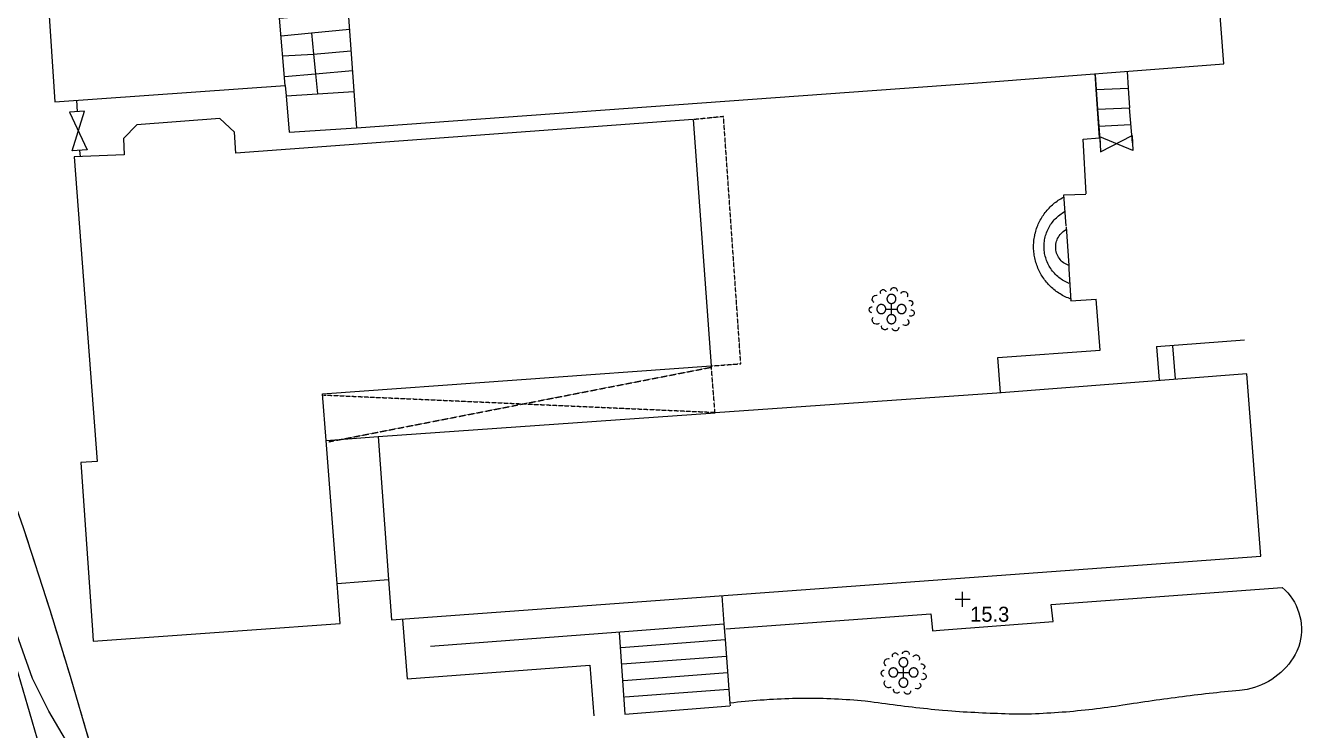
# Model space of a CAD drawing. Header units: millimetres. Extents: x 833924389 to 835767163, y 817400000 to 818811854.
# Drawn here: x 835499772 to 835584704, y 817789315 to 817836242 of the extents above; entities that cross this region are included whole.
import ezdxf
from ezdxf.enums import TextEntityAlignment as Align

# ---------------------------------------------------------------- set-up
doc = ezdxf.new("R2010")
doc.units = ezdxf.units.MM
doc.header["$LTSCALE"] = 10
doc.header["$MEASUREMENT"] = 0
doc.linetypes.add('11SW4B$1$DGN Style 3', pattern=[2.349844, 1.67846, -0.671384])
doc.linetypes.add('11SW4B$1$DGN Style 5', pattern=[1.174922, 0.503538, -0.671384])
doc.layers.add('01_Base_Plan', color=5, linetype='Continuous', lineweight=5)
doc.styles.add('11SW4B$0$Style-ENGINEERING', font='ENGINEERING.shx')

# ---------------------------------------------------------------- blocks, each defined once
blk = doc.blocks.new('11SW4B$0$OVTMIS')
at = {"layer": '01_Base_Plan', "linetype": 'Continuous', "lineweight": 0}
for p, q in [((-0.016, -0.011), (-0.016, 0.364)), ((-0.391, -0.011), (-0.016, -0.011)), ((-0.016, -0.011), (0.359, -0.011)), ((-0.016, -0.386), (-0.016, -0.011))]:
    blk.add_line(p, q, dxfattribs=at)
at = {"layer": '01_Base_Plan', "linetype": 'Continuous', "lineweight": 0, "flags": 128}
for points in [[(-1.171, 0.431), (-1.201, 0.454), (-1.261, 0.529), (-1.291, 0.611), (-1.291, 0.656), (-1.284, 0.701), (-1.254, 0.784), (-1.224, 0.821), (-1.194, 0.851), (-1.156, 0.881), (-1.111, 0.896), (-1.021, 0.911), (-0.976, 0.904)], [(-0.729, 1.016), (-0.744, 1.054), (-0.751, 1.091), (-0.736, 1.174), (-0.691, 1.234), (-0.654, 1.256), (-0.624, 1.279), (-0.586, 1.286), (-0.541, 1.286), (-0.504, 1.279), (-0.474, 1.256), (-0.436, 1.234), (-0.391, 1.174), (-0.384, 1.136)], [(-0.016, 0.964), (-0.021, 0.964), (-0.027, 0.964), (-0.032, 0.963), (-0.037, 0.963), (-0.042, 0.963), (-0.048, 0.962), (-0.053, 0.961), (-0.058, 0.961), (-0.063, 0.96), (-0.068, 0.959), (-0.073, 0.958), (-0.079, 0.957), (-0.084, 0.956), (-0.089, 0.955), (-0.094, 0.954), (-0.099, 0.952), (-0.104, 0.951), (-0.109, 0.949), (-0.114, 0.947), (-0.119, 0.946), (-0.124, 0.944), (-0.129, 0.942), (-0.133, 0.94), (-0.138, 0.938), (-0.143, 0.936), (-0.148, 0.933), (-0.152, 0.931), (-0.157, 0.929), (-0.162, 0.926), (-0.166, 0.924), (-0.171, 0.921), (-0.175, 0.918), (-0.18, 0.915), (-0.184, 0.912), (-0.188, 0.91), (-0.193, 0.906), (-0.197, 0.903), (-0.201, 0.9), (-0.205, 0.897), (-0.209, 0.894), (-0.213, 0.89), (-0.217, 0.887), (-0.221, 0.883), (-0.225, 0.88), (-0.228, 0.876), (-0.232, 0.872), (-0.236, 0.868), (-0.239, 0.865), (-0.243, 0.861), (-0.246, 0.857), (-0.249, 0.853), (-0.253, 0.848), (-0.256, 0.844), (-0.259, 0.84), (-0.262, 0.836), (-0.265, 0.832), (-0.268, 0.827), (-0.271, 0.823), (-0.273, 0.818), (-0.276, 0.814), (-0.279, 0.809), (-0.281, 0.805), (-0.283, 0.8), (-0.286, 0.795), (-0.288, 0.79), (-0.29, 0.786), (-0.292, 0.781), (-0.294, 0.776), (-0.296, 0.771), (-0.298, 0.766), (-0.3, 0.761), (-0.301, 0.756), (-0.303, 0.751), (-0.305, 0.746), (-0.306, 0.741), (-0.307, 0.736), (-0.308, 0.731), (-0.31, 0.726), (-0.311, 0.721), (-0.312, 0.716), (-0.313, 0.711), (-0.313, 0.706), (-0.314, 0.7), (-0.315, 0.695), (-0.315, 0.69), (-0.315, 0.685), (-0.316, 0.679), (-0.316, 0.674), (-0.316, 0.669), (-0.316, 0.664), (-0.316, 0.658), (-0.316, 0.653), (-0.316, 0.648), (-0.315, 0.643), (-0.315, 0.638), (-0.315, 0.632), (-0.314, 0.627), (-0.313, 0.622), (-0.313, 0.617), (-0.312, 0.612), (-0.311, 0.607), (-0.31, 0.601), (-0.308, 0.596), (-0.307, 0.591), (-0.306, 0.586), (-0.305, 0.581), (-0.303, 0.576), (-0.301, 0.571), (-0.3, 0.566), (-0.298, 0.561), (-0.296, 0.556), (-0.294, 0.551), (-0.292, 0.547), (-0.29, 0.542), (-0.288, 0.537), (-0.286, 0.532), (-0.283, 0.528), (-0.281, 0.523), (-0.279, 0.518), (-0.276, 0.514), (-0.273, 0.509), (-0.271, 0.505), (-0.268, 0.5), (-0.265, 0.496), (-0.262, 0.492), (-0.259, 0.487), (-0.256, 0.483), (-0.253, 0.479), (-0.249, 0.475), (-0.246, 0.471), (-0.243, 0.467), (-0.239, 0.463), (-0.236, 0.459), (-0.232, 0.455), (-0.228, 0.452), (-0.225, 0.448), (-0.221, 0.444), (-0.217, 0.441), (-0.213, 0.437), (-0.209, 0.434), (-0.205, 0.431), (-0.201, 0.427), (-0.197, 0.424), (-0.193, 0.421), (-0.188, 0.418), (-0.184, 0.415), (-0.18, 0.412), (-0.175, 0.409), (-0.171, 0.407), (-0.166, 0.404), (-0.162, 0.401), (-0.157, 0.399), (-0.152, 0.396), (-0.148, 0.394), (-0.143, 0.392), (-0.138, 0.39), (-0.133, 0.388), (-0.129, 0.386), (-0.124, 0.384), (-0.119, 0.382), (-0.114, 0.38), (-0.109, 0.378), (-0.104, 0.377), (-0.099, 0.375), (-0.094, 0.374), (-0.089, 0.373), (-0.084, 0.371), (-0.079, 0.37), (-0.073, 0.369), (-0.068, 0.368), (-0.063, 0.367), (-0.058, 0.367), (-0.053, 0.366), (-0.048, 0.365), (-0.042, 0.365), (-0.037, 0.364), (-0.032, 0.364), (-0.027, 0.364), (-0.021, 0.364), (-0.016, 0.364)], [(-0.076, 1.219), (-0.069, 1.264), (-0.024, 1.339), (0.006, 1.369), (0.044, 1.391), (0.081, 1.406), (0.126, 1.414), (0.171, 1.414), (0.209, 1.406), (0.254, 1.391), (0.291, 1.369), (0.321, 1.331), (0.366, 1.256), (0.374, 1.211), (0.374, 1.174)], [(-0.016, 0.364), (-0.011, 0.364), (-0.006, 0.364), (-0.001, 0.364), (0.005, 0.364), (0.01, 0.365), (0.015, 0.365), (0.02, 0.366), (0.026, 0.367), (0.031, 0.367), (0.036, 0.368), (0.041, 0.369), (0.046, 0.37), (0.051, 0.371), (0.056, 0.373), (0.061, 0.374), (0.067, 0.375), (0.071, 0.377), (0.077, 0.378), (0.081, 0.38), (0.086, 0.382), (0.091, 0.384), (0.096, 0.386), (0.101, 0.388), (0.106, 0.39), (0.111, 0.392), (0.115, 0.394), (0.12, 0.396), (0.125, 0.399), (0.129, 0.401), (0.134, 0.404), (0.138, 0.407), (0.143, 0.409), (0.147, 0.412), (0.152, 0.415), (0.156, 0.418), (0.16, 0.421), (0.164, 0.424), (0.169, 0.427), (0.173, 0.431), (0.177, 0.434), (0.181, 0.437), (0.185, 0.441), (0.188, 0.444), (0.192, 0.448), (0.196, 0.452), (0.2, 0.455), (0.203, 0.459), (0.207, 0.463), (0.21, 0.467), (0.214, 0.471), (0.217, 0.475), (0.22, 0.479), (0.223, 0.483), (0.227, 0.487), (0.23, 0.492), (0.233, 0.496), (0.235, 0.5), (0.238, 0.505), (0.241, 0.509), (0.244, 0.514), (0.246, 0.518), (0.249, 0.523), (0.251, 0.528), (0.253, 0.532), (0.256, 0.537), (0.258, 0.542), (0.26, 0.547), (0.262, 0.551), (0.264, 0.556), (0.266, 0.561), (0.267, 0.566), (0.269, 0.571), (0.271, 0.576), (0.272, 0.581), (0.274, 0.586), (0.275, 0.591), (0.276, 0.596), (0.277, 0.601), (0.278, 0.607), (0.279, 0.612), (0.28, 0.617), (0.281, 0.622), (0.282, 0.627), (0.282, 0.632), (0.283, 0.638), (0.283, 0.643), (0.283, 0.648), (0.284, 0.653), (0.284, 0.658), (0.284, 0.664), (0.284, 0.669), (0.284, 0.674), (0.283, 0.679), (0.283, 0.685), (0.283, 0.69), (0.282, 0.695), (0.282, 0.7), (0.281, 0.706), (0.28, 0.711), (0.279, 0.716), (0.278, 0.721), (0.277, 0.726), (0.276, 0.731), (0.275, 0.736), (0.274, 0.741), (0.272, 0.746), (0.271, 0.751), (0.269, 0.756), (0.267, 0.761), (0.266, 0.766), (0.264, 0.771), (0.262, 0.776), (0.26, 0.781), (0.258, 0.786), (0.256, 0.79), (0.253, 0.795), (0.251, 0.8), (0.249, 0.805), (0.246, 0.809), (0.244, 0.814), (0.241, 0.818), (0.238, 0.823), (0.235, 0.827), (0.233, 0.832), (0.23, 0.836), (0.227, 0.84), (0.223, 0.844), (0.22, 0.848), (0.217, 0.853), (0.214, 0.857), (0.21, 0.861), (0.207, 0.865), (0.203, 0.868), (0.2, 0.872), (0.196, 0.876), (0.192, 0.88), (0.188, 0.883), (0.185, 0.887), (0.181, 0.89), (0.177, 0.894), (0.173, 0.897), (0.169, 0.9), (0.164, 0.903), (0.16, 0.906), (0.156, 0.91), (0.152, 0.912), (0.147, 0.915), (0.143, 0.918), (0.138, 0.921), (0.134, 0.924), (0.129, 0.926), (0.125, 0.929), (0.12, 0.931), (0.115, 0.933), (0.111, 0.936), (0.106, 0.938), (0.101, 0.94), (0.096, 0.942), (0.091, 0.944), (0.086, 0.946), (0.081, 0.947), (0.077, 0.949), (0.071, 0.951), (0.067, 0.952), (0.061, 0.954), (0.056, 0.955), (0.051, 0.956), (0.046, 0.957), (0.041, 0.958), (0.036, 0.959), (0.031, 0.96), (0.026, 0.961), (0.02, 0.961), (0.015, 0.962), (0.01, 0.963), (0.005, 0.963), (-0.001, 0.963), (-0.006, 0.964), (-0.011, 0.964), (-0.016, 0.964)], [(0.606, 1.031), (0.666, 1.106), (0.756, 1.151), (0.801, 1.159), (0.854, 1.159), (0.944, 1.129), (0.981, 1.099), (1.011, 1.061), (1.041, 1.016), (1.056, 0.971), (1.056, 0.874), (1.041, 0.829), (1.019, 0.784)], [(-1.314, -0.274), (-1.389, -0.251), (-1.449, -0.199), (-1.486, -0.131), (-1.501, -0.056), (-1.479, 0.019), (-1.441, 0.086), (-1.374, 0.131), (-1.306, 0.146)], [(-0.391, -0.011), (-0.391, -0.006), (-0.391, -0.001), (-0.392, 0.004), (-0.392, 0.01), (-0.392, 0.015), (-0.393, 0.02), (-0.393, 0.025), (-0.394, 0.031), (-0.395, 0.036), (-0.396, 0.041), (-0.397, 0.046), (-0.398, 0.051), (-0.399, 0.056), (-0.4, 0.061), (-0.401, 0.066), (-0.403, 0.071), (-0.404, 0.076), (-0.406, 0.081), (-0.408, 0.086), (-0.409, 0.091), (-0.411, 0.096), (-0.413, 0.101), (-0.415, 0.106), (-0.417, 0.111), (-0.419, 0.115), (-0.422, 0.12), (-0.424, 0.125), (-0.426, 0.13), (-0.429, 0.134), (-0.431, 0.139), (-0.434, 0.143), (-0.437, 0.148), (-0.44, 0.152), (-0.442, 0.157), (-0.445, 0.161), (-0.448, 0.165), (-0.452, 0.169), (-0.455, 0.173), (-0.458, 0.178), (-0.461, 0.182), (-0.465, 0.186), (-0.468, 0.19), (-0.472, 0.193), (-0.475, 0.197), (-0.479, 0.201), (-0.483, 0.205), (-0.487, 0.208), (-0.49, 0.212), (-0.494, 0.215), (-0.498, 0.219), (-0.502, 0.222), (-0.506, 0.225), (-0.511, 0.228), (-0.515, 0.231), (-0.519, 0.235), (-0.523, 0.237), (-0.528, 0.24), (-0.532, 0.243), (-0.537, 0.246), (-0.541, 0.249), (-0.546, 0.251), (-0.55, 0.254), (-0.555, 0.256), (-0.56, 0.258), (-0.564, 0.261), (-0.569, 0.263), (-0.574, 0.265), (-0.579, 0.267), (-0.584, 0.269), (-0.589, 0.271), (-0.594, 0.272), (-0.598, 0.274), (-0.604, 0.276), (-0.608, 0.277), (-0.614, 0.279), (-0.619, 0.28), (-0.624, 0.281), (-0.629, 0.282), (-0.634, 0.283), (-0.639, 0.284), (-0.644, 0.285), (-0.649, 0.286), (-0.655, 0.286), (-0.66, 0.287), (-0.665, 0.288), (-0.67, 0.288), (-0.676, 0.288), (-0.681, 0.289), (-0.686, 0.289), (-0.691, 0.289), (-0.696, 0.289), (-0.702, 0.289), (-0.707, 0.288), (-0.712, 0.288), (-0.717, 0.288), (-0.723, 0.287), (-0.728, 0.286), (-0.733, 0.286), (-0.738, 0.285), (-0.743, 0.284), (-0.748, 0.283), (-0.754, 0.282), (-0.759, 0.281), (-0.764, 0.28), (-0.769, 0.279), (-0.774, 0.277), (-0.779, 0.276), (-0.784, 0.274), (-0.789, 0.272), (-0.794, 0.271), (-0.799, 0.269), (-0.804, 0.267), (-0.808, 0.265), (-0.813, 0.263), (-0.818, 0.261), (-0.823, 0.258), (-0.827, 0.256), (-0.832, 0.254), (-0.837, 0.251), (-0.841, 0.249), (-0.846, 0.246), (-0.85, 0.243), (-0.855, 0.24), (-0.859, 0.237), (-0.863, 0.235), (-0.868, 0.231), (-0.872, 0.228), (-0.876, 0.225), (-0.88, 0.222), (-0.884, 0.219), (-0.888, 0.215), (-0.892, 0.212), (-0.896, 0.208), (-0.9, 0.205), (-0.903, 0.201), (-0.907, 0.197), (-0.911, 0.193), (-0.914, 0.19), (-0.918, 0.186), (-0.921, 0.182), (-0.924, 0.178), (-0.928, 0.173), (-0.931, 0.169), (-0.934, 0.165), (-0.937, 0.161), (-0.94, 0.157), (-0.943, 0.152), (-0.946, 0.148), (-0.948, 0.143), (-0.951, 0.139), (-0.954, 0.134), (-0.956, 0.13), (-0.958, 0.125), (-0.961, 0.12), (-0.963, 0.115), (-0.965, 0.111), (-0.967, 0.106), (-0.969, 0.101), (-0.971, 0.096), (-0.973, 0.091), (-0.975, 0.086), (-0.976, 0.081), (-0.978, 0.076), (-0.98, 0.071), (-0.981, 0.066), (-0.982, 0.061), (-0.983, 0.056), (-0.985, 0.051), (-0.986, 0.046), (-0.987, 0.041), (-0.988, 0.036), (-0.988, 0.031), (-0.989, 0.025), (-0.99, 0.02), (-0.99, 0.015), (-0.99, 0.01), (-0.991, 0.004), (-0.991, -0.001), (-0.991, -0.006), (-0.991, -0.011), (-0.991, -0.017), (-0.991, -0.022), (-0.991, -0.027), (-0.99, -0.032), (-0.99, -0.037), (-0.99, -0.043), (-0.989, -0.048), (-0.988, -0.053), (-0.988, -0.058), (-0.987, -0.063), (-0.986, -0.068), (-0.985, -0.074), (-0.983, -0.079), (-0.982, -0.084), (-0.981, -0.089), (-0.98, -0.094), (-0.978, -0.099), (-0.976, -0.104), (-0.975, -0.109), (-0.973, -0.114), (-0.971, -0.119), (-0.969, -0.124), (-0.967, -0.128), (-0.965, -0.133), (-0.963, -0.138), (-0.961, -0.143), (-0.958, -0.147), (-0.956, -0.152), (-0.954, -0.157), (-0.951, -0.161), (-0.948, -0.166), (-0.946, -0.17), (-0.943, -0.175), (-0.94, -0.179), (-0.937, -0.183), (-0.934, -0.188), (-0.931, -0.192), (-0.928, -0.196), (-0.924, -0.2), (-0.921, -0.204), (-0.918, -0.208), (-0.914, -0.212), (-0.911, -0.216), (-0.907, -0.22), (-0.903, -0.223), (-0.9, -0.227), (-0.896, -0.231), (-0.892, -0.234), (-0.888, -0.238), (-0.884, -0.241), (-0.88, -0.244), (-0.876, -0.248), (-0.872, -0.251), (-0.868, -0.254), (-0.863, -0.257), (-0.859, -0.26), (-0.855, -0.263), (-0.85, -0.266), (-0.846, -0.268), (-0.841, -0.271), (-0.837, -0.274), (-0.832, -0.276), (-0.827, -0.279), (-0.823, -0.281), (-0.818, -0.283), (-0.813, -0.285), (-0.808, -0.287), (-0.804, -0.289), (-0.799, -0.291), (-0.794, -0.293), (-0.789, -0.295), (-0.784, -0.297), (-0.779, -0.298), (-0.774, -0.3), (-0.769, -0.301), (-0.764, -0.302), (-0.759, -0.304), (-0.754, -0.305), (-0.748, -0.306), (-0.743, -0.307), (-0.738, -0.308), (-0.733, -0.308), (-0.728, -0.309), (-0.723, -0.31), (-0.717, -0.31), (-0.712, -0.311), (-0.707, -0.311), (-0.702, -0.311), (-0.696, -0.311), (-0.691, -0.311), (-0.686, -0.311), (-0.681, -0.311), (-0.676, -0.311), (-0.67, -0.311), (-0.665, -0.31), (-0.66, -0.31), (-0.655, -0.309), (-0.649, -0.308), (-0.644, -0.308), (-0.639, -0.307), (-0.634, -0.306), (-0.629, -0.305), (-0.624, -0.304), (-0.619, -0.302), (-0.614, -0.301), (-0.608, -0.3), (-0.604, -0.298), (-0.598, -0.297), (-0.594, -0.295), (-0.589, -0.293), (-0.584, -0.291), (-0.579, -0.289), (-0.574, -0.287), (-0.569, -0.285), (-0.564, -0.283), (-0.56, -0.281), (-0.555, -0.279), (-0.55, -0.276), (-0.546, -0.274), (-0.541, -0.271), (-0.537, -0.268), (-0.532, -0.266), (-0.528, -0.263), (-0.523, -0.26), (-0.519, -0.257), (-0.515, -0.254), (-0.511, -0.251), (-0.506, -0.248), (-0.502, -0.244), (-0.498, -0.241), (-0.494, -0.238), (-0.49, -0.234), (-0.487, -0.231), (-0.483, -0.227), (-0.479, -0.223), (-0.475, -0.22), (-0.472, -0.216), (-0.468, -0.212), (-0.465, -0.208), (-0.461, -0.204), (-0.458, -0.2), (-0.455, -0.196), (-0.452, -0.192), (-0.448, -0.188), (-0.445, -0.183), (-0.442, -0.179), (-0.44, -0.175), (-0.437, -0.17), (-0.434, -0.166), (-0.431, -0.161), (-0.429, -0.157), (-0.426, -0.152), (-0.424, -0.147), (-0.422, -0.143), (-0.419, -0.138), (-0.417, -0.133), (-0.415, -0.128), (-0.413, -0.124), (-0.411, -0.119), (-0.409, -0.114), (-0.408, -0.109), (-0.406, -0.104), (-0.404, -0.099), (-0.403, -0.094), (-0.401, -0.089), (-0.4, -0.084), (-0.399, -0.079), (-0.398, -0.074), (-0.397, -0.068), (-0.396, -0.063), (-0.395, -0.058), (-0.394, -0.053), (-0.393, -0.048), (-0.393, -0.043), (-0.392, -0.037), (-0.392, -0.032), (-0.392, -0.027), (-0.391, -0.022), (-0.391, -0.017), (-0.391, -0.011)], [(0.959, -0.011), (0.959, -0.006), (0.959, -0.001), (0.958, 0.004), (0.958, 0.01), (0.958, 0.015), (0.957, 0.02), (0.957, 0.025), (0.956, 0.031), (0.955, 0.036), (0.954, 0.041), (0.953, 0.046), (0.952, 0.051), (0.951, 0.056), (0.95, 0.061), (0.949, 0.066), (0.947, 0.071), (0.946, 0.076), (0.944, 0.081), (0.942, 0.086), (0.941, 0.091), (0.939, 0.096), (0.937, 0.101), (0.935, 0.106), (0.933, 0.111), (0.931, 0.115), (0.928, 0.12), (0.926, 0.125), (0.924, 0.13), (0.921, 0.134), (0.919, 0.139), (0.916, 0.143), (0.913, 0.148), (0.91, 0.152), (0.908, 0.157), (0.905, 0.161), (0.902, 0.165), (0.898, 0.169), (0.895, 0.173), (0.892, 0.178), (0.889, 0.182), (0.885, 0.186), (0.882, 0.19), (0.878, 0.193), (0.875, 0.197), (0.871, 0.201), (0.867, 0.205), (0.863, 0.208), (0.86, 0.212), (0.856, 0.215), (0.852, 0.219), (0.848, 0.222), (0.844, 0.225), (0.839, 0.228), (0.835, 0.231), (0.831, 0.235), (0.827, 0.237), (0.822, 0.24), (0.818, 0.243), (0.813, 0.246), (0.809, 0.249), (0.804, 0.251), (0.8, 0.254), (0.795, 0.256), (0.79, 0.258), (0.786, 0.261), (0.781, 0.263), (0.776, 0.265), (0.771, 0.267), (0.766, 0.269), (0.761, 0.271), (0.756, 0.272), (0.752, 0.274), (0.746, 0.276), (0.742, 0.277), (0.736, 0.279), (0.731, 0.28), (0.726, 0.281), (0.721, 0.282), (0.716, 0.283), (0.711, 0.284), (0.706, 0.285), (0.701, 0.286), (0.695, 0.286), (0.69, 0.287), (0.685, 0.288), (0.68, 0.288), (0.674, 0.288), (0.669, 0.289), (0.664, 0.289), (0.659, 0.289), (0.654, 0.289), (0.648, 0.289), (0.643, 0.288), (0.638, 0.288), (0.633, 0.288), (0.627, 0.287), (0.622, 0.286), (0.617, 0.286), (0.612, 0.285), (0.607, 0.284), (0.602, 0.283), (0.596, 0.282), (0.591, 0.281), (0.586, 0.28), (0.581, 0.279), (0.576, 0.277), (0.571, 0.276), (0.566, 0.274), (0.561, 0.272), (0.556, 0.271), (0.551, 0.269), (0.546, 0.267), (0.542, 0.265), (0.537, 0.263), (0.532, 0.261), (0.527, 0.258), (0.523, 0.256), (0.518, 0.254), (0.513, 0.251), (0.509, 0.249), (0.504, 0.246), (0.5, 0.243), (0.495, 0.24), (0.491, 0.237), (0.487, 0.235), (0.482, 0.231), (0.478, 0.228), (0.474, 0.225), (0.47, 0.222), (0.466, 0.219), (0.462, 0.215), (0.458, 0.212), (0.454, 0.208), (0.45, 0.205), (0.447, 0.201), (0.443, 0.197), (0.439, 0.193), (0.436, 0.19), (0.432, 0.186), (0.429, 0.182), (0.426, 0.178), (0.422, 0.173), (0.419, 0.169), (0.416, 0.165), (0.413, 0.161), (0.41, 0.157), (0.407, 0.152), (0.404, 0.148), (0.402, 0.143), (0.399, 0.139), (0.396, 0.134), (0.394, 0.13), (0.392, 0.125), (0.389, 0.12), (0.387, 0.115), (0.385, 0.111), (0.383, 0.106), (0.381, 0.101), (0.379, 0.096), (0.377, 0.091), (0.375, 0.086), (0.374, 0.081), (0.372, 0.076), (0.37, 0.071), (0.369, 0.066), (0.368, 0.061), (0.367, 0.056), (0.365, 0.051), (0.364, 0.046), (0.363, 0.041), (0.362, 0.036), (0.362, 0.031), (0.361, 0.025), (0.36, 0.02), (0.36, 0.015), (0.36, 0.01), (0.359, 0.004), (0.359, -0.001), (0.359, -0.006), (0.359, -0.011)], [(1.146, 0.559), (1.214, 0.566), (1.281, 0.551), (1.341, 0.506), (1.386, 0.454), (1.401, 0.379), (1.394, 0.311), (1.356, 0.244), (1.304, 0.199)], [(-0.834, -0.971), (-0.879, -1.001), (-0.931, -1.016), (-0.984, -1.024), (-1.036, -1.024), (-1.134, -0.994), (-1.179, -0.964), (-1.216, -0.926), (-1.246, -0.889), (-1.269, -0.844), (-1.284, -0.791), (-1.291, -0.739), (-1.291, -0.686), (-1.276, -0.634), (-1.254, -0.589), (-1.224, -0.544)], [(-0.016, -0.386), (-0.021, -0.386), (-0.027, -0.386), (-0.032, -0.387), (-0.037, -0.387), (-0.042, -0.387), (-0.048, -0.388), (-0.053, -0.389), (-0.058, -0.389), (-0.063, -0.39), (-0.068, -0.391), (-0.073, -0.392), (-0.079, -0.393), (-0.084, -0.394), (-0.089, -0.395), (-0.094, -0.396), (-0.099, -0.398), (-0.104, -0.399), (-0.109, -0.401), (-0.114, -0.403), (-0.119, -0.404), (-0.124, -0.406), (-0.129, -0.408), (-0.133, -0.41), (-0.138, -0.412), (-0.143, -0.414), (-0.148, -0.417), (-0.152, -0.419), (-0.157, -0.421), (-0.162, -0.424), (-0.166, -0.426), (-0.171, -0.429), (-0.175, -0.432), (-0.18, -0.435), (-0.184, -0.438), (-0.188, -0.44), (-0.193, -0.444), (-0.197, -0.447), (-0.201, -0.45), (-0.205, -0.453), (-0.209, -0.456), (-0.213, -0.46), (-0.217, -0.463), (-0.221, -0.467), (-0.225, -0.47), (-0.228, -0.474), (-0.232, -0.478), (-0.236, -0.482), (-0.239, -0.485), (-0.243, -0.489), (-0.246, -0.493), (-0.249, -0.497), (-0.253, -0.502), (-0.256, -0.506), (-0.259, -0.51), (-0.262, -0.514), (-0.265, -0.518), (-0.268, -0.523), (-0.271, -0.527), (-0.273, -0.532), (-0.276, -0.536), (-0.279, -0.541), (-0.281, -0.545), (-0.283, -0.55), (-0.286, -0.555), (-0.288, -0.56), (-0.29, -0.564), (-0.292, -0.569), (-0.294, -0.574), (-0.296, -0.579), (-0.298, -0.584), (-0.3, -0.589), (-0.301, -0.594), (-0.303, -0.599), (-0.305, -0.604), (-0.306, -0.609), (-0.307, -0.614), (-0.308, -0.619), (-0.31, -0.624), (-0.311, -0.629), (-0.312, -0.634), (-0.313, -0.639), (-0.313, -0.644), (-0.314, -0.65), (-0.315, -0.655), (-0.315, -0.66), (-0.315, -0.665), (-0.316, -0.671), (-0.316, -0.676), (-0.316, -0.681), (-0.316, -0.686), (-0.316, -0.692), (-0.316, -0.697), (-0.316, -0.702), (-0.315, -0.707), (-0.315, -0.712), (-0.315, -0.718), (-0.314, -0.723), (-0.313, -0.728), (-0.313, -0.733), (-0.312, -0.738), (-0.311, -0.743), (-0.31, -0.749), (-0.308, -0.754), (-0.307, -0.759), (-0.306, -0.764), (-0.305, -0.769), (-0.303, -0.774), (-0.301, -0.779), (-0.3, -0.784), (-0.298, -0.789), (-0.296, -0.794), (-0.294, -0.799), (-0.292, -0.803), (-0.29, -0.808), (-0.288, -0.813), (-0.286, -0.818), (-0.283, -0.822), (-0.281, -0.827), (-0.279, -0.832), (-0.276, -0.836), (-0.273, -0.841), (-0.271, -0.845), (-0.268, -0.85), (-0.265, -0.854), (-0.262, -0.858), (-0.259, -0.863), (-0.256, -0.867), (-0.253, -0.871), (-0.249, -0.875), (-0.246, -0.879), (-0.243, -0.883), (-0.239, -0.887), (-0.236, -0.891), (-0.232, -0.895), (-0.228, -0.898), (-0.225, -0.902), (-0.221, -0.906), (-0.217, -0.909), (-0.213, -0.913), (-0.209, -0.916), (-0.205, -0.919), (-0.201, -0.923), (-0.197, -0.926), (-0.193, -0.929), (-0.188, -0.932), (-0.184, -0.935), (-0.18, -0.938), (-0.175, -0.941), (-0.171, -0.943), (-0.166, -0.946), (-0.162, -0.949), (-0.157, -0.951), (-0.152, -0.954), (-0.148, -0.956), (-0.143, -0.958), (-0.138, -0.96), (-0.133, -0.962), (-0.129, -0.964), (-0.124, -0.966), (-0.119, -0.968), (-0.114, -0.97), (-0.109, -0.972), (-0.104, -0.973), (-0.099, -0.975), (-0.094, -0.976), (-0.089, -0.977), (-0.084, -0.979), (-0.079, -0.98), (-0.073, -0.981), (-0.068, -0.982), (-0.063, -0.983), (-0.058, -0.983), (-0.053, -0.984), (-0.048, -0.985), (-0.042, -0.985), (-0.037, -0.986), (-0.032, -0.986), (-0.027, -0.986), (-0.021, -0.986), (-0.016, -0.986), (-0.011, -0.986), (-0.006, -0.986), (-0.001, -0.986), (0.005, -0.986), (0.01, -0.985), (0.015, -0.985), (0.02, -0.984), (0.026, -0.983), (0.031, -0.983), (0.036, -0.982), (0.041, -0.981), (0.046, -0.98), (0.051, -0.979), (0.056, -0.977), (0.061, -0.976), (0.067, -0.975), (0.071, -0.973), (0.077, -0.972), (0.081, -0.97), (0.086, -0.968), (0.091, -0.966), (0.096, -0.964), (0.101, -0.962), (0.106, -0.96), (0.111, -0.958), (0.115, -0.956), (0.12, -0.954), (0.125, -0.951), (0.129, -0.949), (0.134, -0.946), (0.138, -0.943), (0.143, -0.941), (0.147, -0.938), (0.152, -0.935), (0.156, -0.932), (0.16, -0.929), (0.164, -0.926), (0.169, -0.923), (0.173, -0.919), (0.177, -0.916), (0.181, -0.913), (0.185, -0.909), (0.188, -0.906), (0.192, -0.902), (0.196, -0.898), (0.2, -0.895), (0.203, -0.891), (0.207, -0.887), (0.21, -0.883), (0.214, -0.879), (0.217, -0.875), (0.22, -0.871), (0.223, -0.867), (0.227, -0.863), (0.23, -0.858), (0.233, -0.854), (0.235, -0.85), (0.238, -0.845), (0.241, -0.841), (0.244, -0.836), (0.246, -0.832), (0.249, -0.827), (0.251, -0.822), (0.253, -0.818), (0.256, -0.813), (0.258, -0.808), (0.26, -0.803), (0.262, -0.799), (0.264, -0.794), (0.266, -0.789), (0.267, -0.784), (0.269, -0.779), (0.271, -0.774), (0.272, -0.769), (0.274, -0.764), (0.275, -0.759), (0.276, -0.754), (0.277, -0.749), (0.278, -0.743), (0.279, -0.738), (0.28, -0.733), (0.281, -0.728), (0.282, -0.723), (0.282, -0.718), (0.283, -0.712), (0.283, -0.707), (0.283, -0.702), (0.284, -0.697), (0.284, -0.692), (0.284, -0.686), (0.284, -0.681), (0.284, -0.676), (0.283, -0.671), (0.283, -0.665), (0.283, -0.66), (0.282, -0.655), (0.282, -0.65), (0.281, -0.644), (0.28, -0.639), (0.279, -0.634), (0.278, -0.629), (0.277, -0.624), (0.276, -0.619), (0.275, -0.614), (0.274, -0.609), (0.272, -0.604), (0.271, -0.599), (0.269, -0.594), (0.267, -0.589), (0.266, -0.584), (0.264, -0.579), (0.262, -0.574), (0.26, -0.569), (0.258, -0.564), (0.256, -0.56), (0.253, -0.555), (0.251, -0.55), (0.249, -0.545), (0.246, -0.541), (0.244, -0.536), (0.241, -0.532), (0.238, -0.527), (0.235, -0.523), (0.233, -0.518), (0.23, -0.514), (0.227, -0.51), (0.223, -0.506), (0.22, -0.502), (0.217, -0.497), (0.214, -0.493), (0.21, -0.489), (0.207, -0.485), (0.203, -0.482), (0.2, -0.478), (0.196, -0.474), (0.192, -0.47), (0.188, -0.467), (0.185, -0.463), (0.181, -0.46), (0.177, -0.456), (0.173, -0.453), (0.169, -0.45), (0.164, -0.447), (0.16, -0.444), (0.156, -0.44), (0.152, -0.438), (0.147, -0.435), (0.143, -0.432), (0.138, -0.429), (0.134, -0.426), (0.129, -0.424), (0.125, -0.421), (0.12, -0.419), (0.115, -0.417), (0.111, -0.414), (0.106, -0.412), (0.101, -0.41), (0.096, -0.408), (0.091, -0.406), (0.086, -0.404), (0.081, -0.403), (0.077, -0.401), (0.071, -0.399), (0.067, -0.398), (0.061, -0.396), (0.056, -0.395), (0.051, -0.394), (0.046, -0.393), (0.041, -0.392), (0.036, -0.391), (0.031, -0.39), (0.026, -0.389), (0.02, -0.389), (0.015, -0.388), (0.01, -0.387), (0.005, -0.387), (-0.001, -0.387), (-0.006, -0.386), (-0.011, -0.386), (-0.016, -0.386)], [(0.359, -0.011), (0.359, -0.017), (0.359, -0.022), (0.359, -0.027), (0.36, -0.032), (0.36, -0.037), (0.36, -0.043), (0.361, -0.048), (0.362, -0.053), (0.362, -0.058), (0.363, -0.063), (0.364, -0.068), (0.365, -0.074), (0.367, -0.079), (0.368, -0.084), (0.369, -0.089), (0.37, -0.094), (0.372, -0.099), (0.374, -0.104), (0.375, -0.109), (0.377, -0.114), (0.379, -0.119), (0.381, -0.124), (0.383, -0.128), (0.385, -0.133), (0.387, -0.138), (0.389, -0.143), (0.392, -0.147), (0.394, -0.152), (0.396, -0.157), (0.399, -0.161), (0.402, -0.166), (0.404, -0.17), (0.407, -0.175), (0.41, -0.179), (0.413, -0.183), (0.416, -0.188), (0.419, -0.192), (0.422, -0.196), (0.426, -0.2), (0.429, -0.204), (0.432, -0.208), (0.436, -0.212), (0.439, -0.216), (0.443, -0.22), (0.447, -0.223), (0.45, -0.227), (0.454, -0.231), (0.458, -0.234), (0.462, -0.238), (0.466, -0.241), (0.47, -0.244), (0.474, -0.248), (0.478, -0.251), (0.482, -0.254), (0.487, -0.257), (0.491, -0.26), (0.495, -0.263), (0.5, -0.266), (0.504, -0.268), (0.509, -0.271), (0.513, -0.274), (0.518, -0.276), (0.523, -0.279), (0.527, -0.281), (0.532, -0.283), (0.537, -0.285), (0.542, -0.287), (0.546, -0.289), (0.551, -0.291), (0.556, -0.293), (0.561, -0.295), (0.566, -0.297), (0.571, -0.298), (0.576, -0.3), (0.581, -0.301), (0.586, -0.302), (0.591, -0.304), (0.596, -0.305), (0.602, -0.306), (0.607, -0.307), (0.612, -0.308), (0.617, -0.308), (0.622, -0.309), (0.627, -0.31), (0.633, -0.31), (0.638, -0.311), (0.643, -0.311), (0.648, -0.311), (0.654, -0.311), (0.659, -0.311), (0.664, -0.311), (0.669, -0.311), (0.674, -0.311), (0.68, -0.311), (0.685, -0.31), (0.69, -0.31), (0.695, -0.309), (0.701, -0.308), (0.706, -0.308), (0.711, -0.307), (0.716, -0.306), (0.721, -0.305), (0.726, -0.304), (0.731, -0.302), (0.736, -0.301), (0.742, -0.3), (0.746, -0.298), (0.752, -0.297), (0.756, -0.295), (0.761, -0.293), (0.766, -0.291), (0.771, -0.289), (0.776, -0.287), (0.781, -0.285), (0.786, -0.283), (0.79, -0.281), (0.795, -0.279), (0.8, -0.276), (0.804, -0.274), (0.809, -0.271), (0.813, -0.268), (0.818, -0.266), (0.822, -0.263), (0.827, -0.26), (0.831, -0.257), (0.835, -0.254), (0.839, -0.251), (0.844, -0.248), (0.848, -0.244), (0.852, -0.241), (0.856, -0.238), (0.86, -0.234), (0.863, -0.231), (0.867, -0.227), (0.871, -0.223), (0.875, -0.22), (0.878, -0.216), (0.882, -0.212), (0.885, -0.208), (0.889, -0.204), (0.892, -0.2), (0.895, -0.196), (0.898, -0.192), (0.902, -0.188), (0.905, -0.183), (0.908, -0.179), (0.91, -0.175), (0.913, -0.17), (0.916, -0.166), (0.919, -0.161), (0.921, -0.157), (0.924, -0.152), (0.926, -0.147), (0.928, -0.143), (0.931, -0.138), (0.933, -0.133), (0.935, -0.128), (0.937, -0.124), (0.939, -0.119), (0.941, -0.114), (0.942, -0.109), (0.944, -0.104), (0.946, -0.099), (0.947, -0.094), (0.949, -0.089), (0.95, -0.084), (0.951, -0.079), (0.952, -0.074), (0.953, -0.068), (0.954, -0.063), (0.955, -0.058), (0.956, -0.053), (0.957, -0.048), (0.957, -0.043), (0.958, -0.037), (0.958, -0.032), (0.958, -0.027), (0.959, -0.022), (0.959, -0.017), (0.959, -0.011)], [(1.056, -0.716), (1.086, -0.746), (1.109, -0.784), (1.124, -0.829), (1.131, -0.874), (1.131, -0.919), (1.101, -1.001), (1.041, -1.061), (1.004, -1.084), (0.959, -1.099), (0.914, -1.106), (0.869, -1.106), (0.786, -1.076), (0.756, -1.046)], [(1.281, -0.056), (1.326, -0.064), (1.371, -0.079), (1.416, -0.109), (1.454, -0.139), (1.476, -0.184), (1.491, -0.229), (1.491, -0.326), (1.476, -0.371), (1.446, -0.409), (1.416, -0.439), (1.371, -0.469), (1.326, -0.484), (1.281, -0.491), (1.229, -0.484), (1.184, -0.469)], [(-0.286, -1.294), (-0.331, -1.346), (-0.406, -1.384), (-0.481, -1.391), (-0.556, -1.369), (-0.616, -1.324), (-0.661, -1.256), (-0.669, -1.181), (-0.669, -1.144), (-0.654, -1.106)], [(0.464, -1.226), (0.456, -1.309), (0.426, -1.376), (0.366, -1.436), (0.291, -1.466), (0.209, -1.466), (0.134, -1.436), (0.074, -1.384), (0.051, -1.346), (0.036, -1.309)]]:
    blk.add_lwpolyline(points, dxfattribs=at)
blk = doc.blocks.new('11SW4B$0$SPOTHT')
at = {"layer": '01_Base_Plan', "linetype": 'Continuous', "lineweight": 13}
for p, q in [((-0.5, 0), (0.5, 0)), ((0, -0.5), (0, 0.5))]:
    blk.add_line(p, q, dxfattribs=at)

msp = doc.modelspace()

# ---------------------------------------------------------------- linework, layer by layer
at = {"layer": '01_Base_Plan', "linetype": 'Continuous'}
for p, q in [((835517059, 817832254), (835517119, 817831551)), ((835517119, 817831551), (835519211, 817831688)), ((835519211, 817831688), (835521631, 817831846)), ((835571048, 817831976), (835573170, 817832082)), ((835503170, 817831263), (835503206, 817830501)), ((835571135, 817830665), (835573252, 817830770)), ((835573447, 817828424), (835573248, 817830770)), ((835544205, 817829978), (835545417, 817813581)), ((835571218, 817829545), (835573318, 817829653)), ((835503376, 817827925), (835503417, 817827514)), ((835569365, 817817924), (835569362, 817817957)), ((835575048, 817814878), (835575052, 817814843)), ((835580919, 817815303), (835575052, 817814843)), ((835575052, 817814843), (835575221, 817812638)), ((835576113, 817814909), (835576286, 817812716)), ((835523249, 817808889), (835545668, 817810458)), ((835519782, 817808626), (835523249, 817808889)), ((835520507, 817799100), (835519782, 817808626)), ((835523249, 817808889), (835523935, 817799371)), ((835520507, 817799100), (835523935, 817799371)), ((835546125, 817798287), (835546265, 817796411)), ((835546265, 817796411), (835546273, 817796412)), ((835539495, 817793747), (835546422, 817794265)), ((835539577, 817792650), (835546497, 817793168)), ((835539660, 817791553), (835546573, 817792071)), ((835546656, 817791131), (835546669, 817790964))]:
    msp.add_line(p, q, dxfattribs=at)
at = {"layer": '01_Base_Plan', "linetype": '11SW4B$1$DGN Style 3'}
for p, q in [((835546232, 817830181), (835544205, 817829978)), ((835547381, 817813728), (835546232, 817830181)), ((835545417, 817813581), (835547381, 817813728)), ((835545668, 817810458), (835545417, 817813581))]:
    msp.add_line(p, q, dxfattribs=at)
at = {"layer": '01_Base_Plan', "linetype": 'Continuous', "flags": 128}
for points in [[(835440432, 817893820), (835440959, 817893130), (835443518, 817889790), (835446305, 817885994), (835449282, 817882015), (835452056, 817878409), (835457902, 817870625), (835463080, 817863638), (835465207, 817860641), (835468207, 817856421), (835471776, 817851238), (835486143, 817826678), (835488851, 817821019), (835491668, 817814484), (835493132, 817811118), (835496104, 817802711), (835499280, 817793090), (835502707, 817781365), (835505479, 817771222), (835508391, 817760489)], [(835521805, 817829429), (835562864, 817832412), (835579543, 817833682), (835578970, 817840988), (835578587, 817845886), (835577091, 817845777)], [(835532347, 817842527), (835511153, 817840988), (835501129, 817840260), (835501727, 817831160), (835517059, 817832254), (835516683, 817836729), (835521251, 817837106), (835521805, 817829429)], [(835516781, 817835564), (835518808, 817835755), (835521331, 817835994)], [(835518808, 817835755), (835518950, 817834328), (835519078, 817833035), (835519211, 817831688)], [(835516893, 817834226), (835518950, 817834328), (835521435, 817834555)], [(835517009, 817832852), (835519078, 817833035), (835521529, 817833259)], [(835573101, 817833181), (835573170, 817832082), (835573252, 817830770)], [(835570963, 817832950), (835571135, 817830665), (835571218, 817829545), (835571310, 817828327)], [(835571249, 817828775), (835571048, 817831976), (835570982, 817833048)], [(835517119, 817831551), (835517322, 817829146), (835521805, 817829429)], [(835544205, 817829978), (835513768, 817827736), (835513674, 817829134), (835512702, 817830044), (835507191, 817829638), (835506303, 817828720), (835506328, 817827628), (835503014, 817827501), (835504541, 817807213), (835503444, 817807162), (835504229, 817795995), (835504280, 817795265), (835514526, 817795995), (835520710, 817796435), (835520507, 817799100)], [(835570383, 817825034), (835570181, 817828668), (835571249, 817828775)], [(835569351, 817818036), (835569257, 817818070), (835569164, 817818107), (835569073, 817818146), (835568982, 817818188), (835568892, 817818232), (835568804, 817818279), (835568716, 817818328), (835568631, 817818379), (835568546, 817818433), (835568463, 817818489), (835568382, 817818547), (835568302, 817818607), (835568224, 817818670), (835568148, 817818734), (835568073, 817818801), (835568000, 817818870), (835567929, 817818940), (835567860, 817819012), (835567793, 817819087), (835567729, 817819163), (835567666, 817819240), (835567605, 817819320), (835567546, 817819401), (835567490, 817819483), (835567436, 817819568), (835567384, 817819653), (835567334, 817819740), (835567287, 817819828), (835567242, 817819918), (835567200, 817820008), (835567160, 817820100), (835567123, 817820193), (835567088, 817820286), (835567056, 817820381), (835567026, 817820476), (835566999, 817820573), (835566974, 817820670), (835566952, 817820767), (835566933, 817820865), (835566916, 817820964), (835566903, 817821063), (835566891, 817821162), (835566883, 817821262), (835566877, 817821362), (835566874, 817821462), (835566873, 817821562), (835566875, 817821662), (835566880, 817821761), (835566888, 817821861), (835566898, 817821961), (835566911, 817822060), (835566927, 817822159), (835566945, 817822257), (835566966, 817822355), (835566990, 817822452), (835567016, 817822548), (835567045, 817822644), (835567076, 817822739), (835567110, 817822833), (835567147, 817822926), (835567186, 817823018), (835567227, 817823109), (835567271, 817823199), (835567317, 817823288), (835567366, 817823375), (835567417, 817823461), (835567470, 817823546), (835567526, 817823629), (835567584, 817823710), (835567644, 817823790), (835567706, 817823869), (835567770, 817823945), (835567836, 817824020), (835567905, 817824093), (835567975, 817824164), (835568047, 817824234), (835568121, 817824301), (835568197, 817824366), (835568274, 817824429), (835568353, 817824490), (835568434, 817824549), (835568517, 817824606), (835568600, 817824661), (835568686, 817824713), (835568772, 817824763), (835568902, 817824832)], [(835569047, 817822915), (835568886, 817824965), (835570360, 817825011)], [(835569243, 817819073), (835569151, 817819111), (835569060, 817819153), (835568971, 817819199), (835568883, 817819247), (835568798, 817819299), (835568715, 817819354), (835568633, 817819413), (835568554, 817819474), (835568478, 817819538), (835568404, 817819605), (835568332, 817819675), (835568263, 817819748), (835568197, 817819823), (835568134, 817819900), (835568074, 817819980), (835568016, 817820062), (835567962, 817820146), (835567911, 817820232), (835567864, 817820320), (835567820, 817820410), (835567779, 817820501), (835567742, 817820594), (835567708, 817820688), (835567678, 817820784), (835567651, 817820880), (835567629, 817820977), (835567609, 817821075), (835567594, 817821174), (835567582, 817821273), (835567574, 817821373), (835567570, 817821473), (835567570, 817821573), (835567573, 817821673), (835567580, 817821773), (835567591, 817821872), (835567606, 817821971), (835567624, 817822069), (835567647, 817822167), (835567672, 817822263), (835567702, 817822359), (835567735, 817822453), (835567771, 817822546), (835567811, 817822638), (835567855, 817822728), (835567902, 817822817), (835567952, 817822903), (835568005, 817822988), (835568062, 817823070), (835568122, 817823150), (835568184, 817823228), (835568250, 817823304), (835568318, 817823377), (835568389, 817823447), (835568463, 817823515), (835568539, 817823580), (835568618, 817823641), (835568698, 817823700), (835568781, 817823756), (835568866, 817823808), (835568974, 817823883)], [(835505848, 817781805), (835505145, 817784007), (835503379, 817787103), (835501334, 817790606), (835500235, 817792767), (835498540, 817797554), (835497099, 817802003), (835496227, 817805172), (835495484, 817810577), (835495041, 817814982), (835495036, 817815026), (835495433, 817818980), (835493679, 817822921), (835493578, 817823148), (835493374, 817823606)], [(835569212, 817820265), (835569210, 817820266), (835569209, 817820266), (835569119, 817820303), (835569030, 817820347), (835568944, 817820398), (835568862, 817820456), (835568785, 817820520), (835568713, 817820589), (835568647, 817820663), (835568586, 817820743), (835568531, 817820827), (835568483, 817820914), (835568442, 817821005), (835568408, 817821099), (835568381, 817821195), (835568361, 817821294), (835568349, 817821393), (835568344, 817821493), (835568347, 817821593), (835568358, 817821692), (835568376, 817821790), (835568402, 817821887), (835568434, 817821981), (835568474, 817822073), (835568521, 817822161), (835568574, 817822246), (835568634, 817822326), (835568699, 817822402), (835568770, 817822472), (835568847, 817822537), (835568927, 817822596), (835569032, 817822671)], [(835569042, 817822835), (835569210, 817820266), (835569210, 817820266), (835569228, 817820002)], [(835569218, 817820024), (835569347, 817817916), (835571028, 817818031)], [(835564669, 817811810), (835564487, 817814146), (835571313, 817814631), (835571048, 817818031)], [(835495041, 817814982), (835496144, 817812262), (835497999, 817807405), (835499642, 817802765), (835501381, 817797352), (835502735, 817792939), (835504016, 817788578), (835505427, 817783649), (835505848, 817781805)], [(835505848, 817781805), (835505145, 817784007), (835503379, 817787103), (835501334, 817790606), (835500235, 817792767), (835498540, 817797554), (835497099, 817802003), (835496227, 817805172), (835495484, 817810577), (835495041, 817814982)], [(835519782, 817808626), (835519548, 817811715), (835545417, 817813581)], [(835523935, 817799371), (835524129, 817796686), (835581993, 817800911), (835581061, 817813064), (835564425, 817811772), (835545668, 817810458)], [(835546387, 817796074), (835560027, 817797078), (835560149, 817795995), (835560153, 817795958), (835560639, 817795995), (835568166, 817796560), (835568040, 817797705), (835583427, 817798823), (835583614, 817798651), (835583789, 817798467), (835583951, 817798271), (835584098, 817798065), (835584231, 817797849), (835584349, 817797624), (835584450, 817797391), (835584535, 817797152), (835584603, 817796908), (835584654, 817796659), (835584688, 817796408), (835584704, 817796155), (835584702, 817795995), (835584702, 817795901), (835584682, 817795648), (835584645, 817795398), (835584590, 817795150), (835584519, 817794907), (835584395, 817794587), (835584277, 817794362), (835584147, 817794144), (835584006, 817793933), (835583853, 817793730), (835583689, 817793536), (835583515, 817793351), (835583331, 817793176), (835583138, 817793011), (835582936, 817792856), (835582726, 817792713), (835582508, 817792581), (835582284, 817792461), (835582053, 817792354), (835581817, 817792259), (835581576, 817792177), (835581331, 817792109), (835581083, 817792053), (835580589, 817791984), (835580335, 817791960), (835580082, 817791935), (835579829, 817791909), (835579575, 817791884), (835579322, 817791857), (835579069, 817791830), (835578816, 817791802), (835578563, 817791774), (835578310, 817791746), (835578057, 817791717), (835577804, 817791687), (835577552, 817791657), (835577299, 817791626), (835577046, 817791595), (835576794, 817791563), (835576541, 817791531), (835576289, 817791499), (835576037, 817791465), (835575784, 817791432), (835575532, 817791397), (835575280, 817791363), (835575028, 817791327), (835574776, 817791291), (835574524, 817791255), (835574272, 817791218), (835574020, 817791181), (835573768, 817791143), (835573517, 817791105), (835573265, 817791066), (835572821, 817790996), (835572570, 817790957), (835572318, 817790919), (835572066, 817790883), (835571814, 817790847), (835571562, 817790813), (835571309, 817790781), (835571057, 817790749), (835570804, 817790719), (835570551, 817790690), (835570298, 817790663), (835570045, 817790637), (835569792, 817790612), (835569538, 817790588), (835569285, 817790566), (835569031, 817790544), (835568777, 817790524), (835568523, 817790506), (835568269, 817790489), (835568015, 817790473), (835567761, 817790458), (835567507, 817790445), (835567253, 817790432), (835566998, 817790422), (835566744, 817790412), (835566490, 817790404), (835566006, 817790392), (835565751, 817790397), (835565497, 817790403), (835565243, 817790410), (835564988, 817790418), (835564734, 817790426), (835564479, 817790435), (835564225, 817790444), (835563971, 817790454), (835563716, 817790465), (835563462, 817790477), (835563208, 817790489), (835562954, 817790502), (835562699, 817790516), (835562445, 817790530), (835562191, 817790545), (835561937, 817790561), (835561683, 817790577), (835561429, 817790594), (835561175, 817790612), (835560816, 817790638), (835560562, 817790665), (835560309, 817790691), (835560056, 817790718), (835559803, 817790746), (835559550, 817790774), (835559297, 817790803), (835559044, 817790832), (835558792, 817790861), (835558539, 817790891), (835558286, 817790921), (835558034, 817790952), (835557781, 817790984), (835557529, 817791015), (835557276, 817791047), (835557024, 817791080), (835556771, 817791113), (835556519, 817791147), (835556267, 817791181), (835556015, 817791215), (835555660, 817791265), (835555406, 817791288), (835555153, 817791310), (835554899, 817791330), (835554645, 817791349), (835554391, 817791365), (835554137, 817791381), (835553883, 817791395), (835553629, 817791407), (835553374, 817791417), (835553120, 817791426), (835552866, 817791433), (835552611, 817791439), (835552357, 817791443), (835552102, 817791446), (835551848, 817791447), (835551593, 817791446), (835551338, 817791444), (835551084, 817791440), (835550829, 817791435), (835550575, 817791428), (835550321, 817791419), (835550066, 817791409), (835549812, 817791397), (835549558, 817791383), (835549304, 817791368), (835548937, 817791344), (835548683, 817791327), (835548429, 817791308), (835548175, 817791288), (835547922, 817791266), (835547668, 817791243), (835547415, 817791217), (835547162, 817791190), (835546909, 817791161), (835546656, 817791131)], [(835524869, 817796694), (835525175, 817792746), (835537327, 817793664), (835537602, 817790297)], [(835526733, 817794934), (835539362, 817795889), (835546265, 817796411)], [(835539296, 817795838), (835539673, 817790390), (835546651, 817790954)], [(835546265, 817796411), (835546342, 817795363), (835546656, 817791131)], [(835539413, 817794844), (835546342, 817795363), (835546346, 817795363)]]:
    msp.add_lwpolyline(points, dxfattribs=at)
at = {"layer": '01_Base_Plan', "linetype": '11SW4B$1$DGN Style 5', "flags": 128}
msp.add_lwpolyline([(835495041, 817814982), (835496144, 817812262), (835497999, 817807405), (835499642, 817802765), (835501381, 817797352), (835502735, 817792939), (835504016, 817788578), (835505427, 817783649), (835505885, 817781696)], dxfattribs=at)
at = {"layer": '01_Base_Plan', "linetype": '11SW4B$1$DGN Style 3', "flags": 128}
for points in [[(835519960, 817808533), (835520024, 817808546), (835532908, 817811057), (835545464, 817813504)], [(835519609, 817811646), (835532908, 817811057), (835545665, 817810491)]]:
    msp.add_lwpolyline(points, dxfattribs=at)
at = {"layer": '01_Base_Plan', "linetype": 'Continuous'}
for points in [[(835502707, 817830469), (835503872, 817827967), (835502875, 817827901), (835503705, 817830534)], [(835571332, 817827827), (835573424, 817828924), (835573469, 817827925), (835571287, 817828826)]]:
    msp.add_3dface(points, dxfattribs=at)

# ---------------------------------------------------------------- block references
at = {"layer": '01_Base_Plan', "linetype": 'Continuous', "xscale": 1000, "yscale": 1000, "zscale": 1000}
for name, p in [('11SW4B$0$OVTMIS', (835557428, 817817380)), ('11SW4B$0$SPOTHT', (835562150, 817798054, 15300)), ('11SW4B$0$OVTMIS', (835558225, 817793188))]:
    msp.add_blockref(name, p, dxfattribs=at)

# ---------------------------------------------------------------- texts
at = {"layer": '01_Base_Plan', "linetype": 'Continuous', "style": '11SW4B$0$Style-ENGINEERING'}
msp.add_text('15.3', height=1000, dxfattribs=at).set_placement((835562650, 817797554, 15300), align=Align.TOP_LEFT)

doc.saveas('drawing.dxf')
